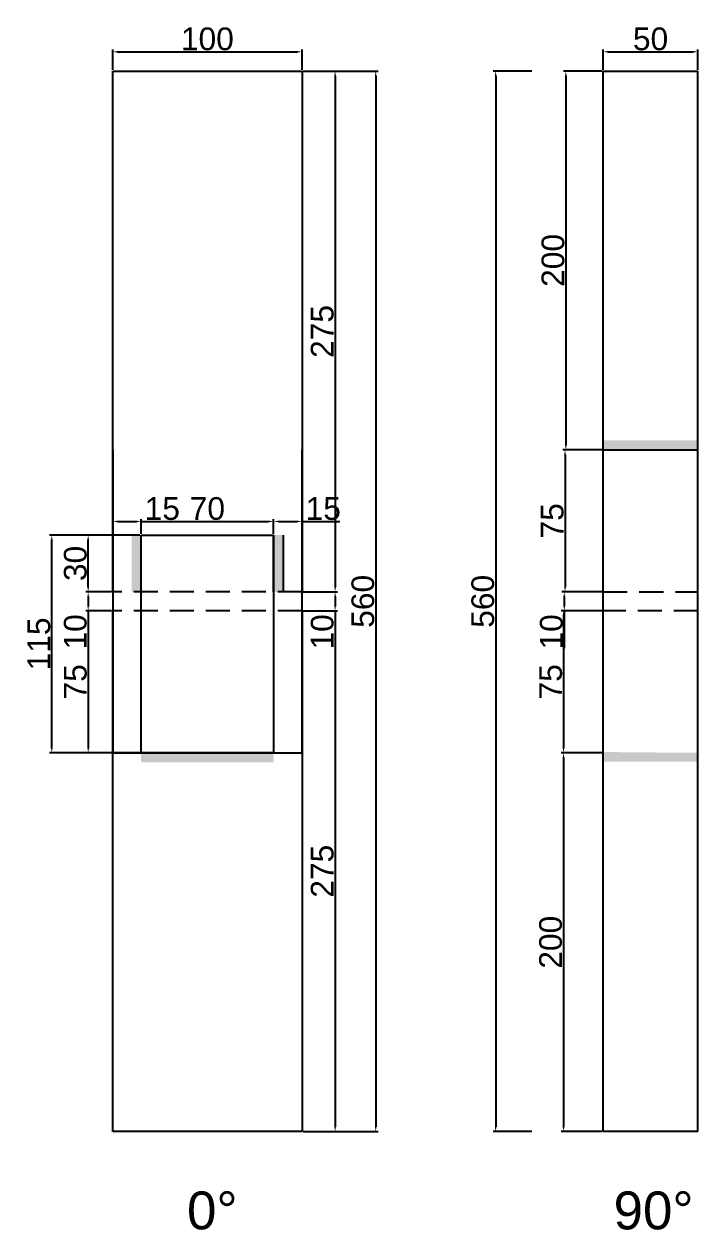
# Model space of a CAD drawing. Header units: millimetres. Extents: x 1455 to 24185, y -7314 to 4772.
# Drawn here: x 6213 to 6569, y 3143 to 3780 of the extents above; entities that cross this region are included whole.
import ezdxf

# ---------------------------------------------------------------- set-up
doc = ezdxf.new("R2010")
doc.units = ezdxf.units.MM
doc.linetypes.add('DASHED', pattern=[19.05, 12.7, -6.35])
doc.layers.add('焊缝', color=250, linetype='Continuous')
doc.styles.get("Standard").update_dxf_attribs({"font": 'arial.ttf'})
doc.dimstyles.new('ISO-25-JHF', dxfattribs={"dimtxt": 12, "dimasz": 2.5, "dimexe": 1.25, "dimexo": 0.625, "dimtad": 1, "dimtxsty": 'Standard', "dimcen": 2.5, "dimadec": 0, "dimazin": 0, "dimtfac": 1, "dimtmove": 0, "dimatfit": 3, "dimfxl": 1, "dimarcsym": 0})

# ---------------------------------------------------------------- blocks, each defined once
blk = doc.blocks.new('*D171')
at = {"color": 0, "lineweight": -2, "transparency": 16777216}
for p, q in [((6518.06, 3754.9), (6497.69, 3754.9)), ((6498.94, 3752.4), (6498.94, 3557.4)), ((6518.06, 3554.9), (6497.69, 3554.9))]:
    blk.add_line(p, q, dxfattribs=at)
at = {"color": 0, "transparency": 16777216}
for points in [[(6498.52, 3752.4), (6499.36, 3752.4), (6498.94, 3754.9)], [(6498.52, 3557.4), (6499.36, 3557.4), (6498.94, 3554.9)]]:
    blk.add_solid(points, dxfattribs=at)
at = {"layer": 'Defpoints', "color": 0, "transparency": 16777216}
for p in [(6518.68, 3754.9), (6498.94, 3554.9), (6518.68, 3554.9)]:
    blk.add_point(p, dxfattribs=at)
at = {"color": 0, "transparency": 16777216, "insert": (6492.19, 3654.9), "char_height": 12, "attachment_point": 5, "rotation": 90}
blk.add_mtext('200', dxfattribs=at)
blk = doc.blocks.new('*D172')
at = {"color": 0, "lineweight": -2, "transparency": 16777216}
for p, q in [((6518.06, 3554.9), (6497.27, 3554.9)), ((6498.52, 3552.4), (6498.52, 3482.4)), ((6518.06, 3479.9), (6497.27, 3479.9))]:
    blk.add_line(p, q, dxfattribs=at)
at = {"color": 0, "transparency": 16777216}
for points in [[(6498.11, 3552.4), (6498.94, 3552.4), (6498.52, 3554.9)], [(6498.11, 3482.4), (6498.94, 3482.4), (6498.52, 3479.9)]]:
    blk.add_solid(points, dxfattribs=at)
at = {"layer": 'Defpoints', "color": 0, "transparency": 16777216}
for p in [(6518.68, 3554.9), (6498.52, 3479.9), (6518.68, 3479.9)]:
    blk.add_point(p, dxfattribs=at)
at = {"color": 0, "transparency": 16777216, "insert": (6491.8, 3517.4), "char_height": 12, "attachment_point": 5, "rotation": 90}
blk.add_mtext('75', dxfattribs=at)
blk = doc.blocks.new('*D173')
at = {"color": 0, "lineweight": -2, "transparency": 16777216}
for p, q in [((6518.06, 3479.9), (6496.86, 3479.9)), ((6498.11, 3477.4), (6498.11, 3472.4)), ((6518.06, 3469.9), (6496.86, 3469.9)), ((6498.11, 3469.9), (6498.11, 3450.13))]:
    blk.add_line(p, q, dxfattribs=at)
at = {"color": 0, "transparency": 16777216}
for points in [[(6497.69, 3477.4), (6498.52, 3477.4), (6498.11, 3479.9)], [(6497.69, 3472.4), (6498.52, 3472.4), (6498.11, 3469.9)]]:
    blk.add_solid(points, dxfattribs=at)
at = {"layer": 'Defpoints', "color": 0, "transparency": 16777216}
for p in [(6518.68, 3479.9), (6498.11, 3469.9), (6518.68, 3469.9)]:
    blk.add_point(p, dxfattribs=at)
at = {"color": 0, "transparency": 16777216, "insert": (6491.35, 3458.76), "char_height": 12, "attachment_point": 5, "rotation": 90}
blk.add_mtext('10', dxfattribs=at)
blk = doc.blocks.new('*D174')
at = {"color": 0, "lineweight": -2, "transparency": 16777216}
for p, q in [((6518.06, 3469.9), (6496.44, 3469.9)), ((6497.69, 3467.4), (6497.69, 3397.4)), ((6518.06, 3394.9), (6496.44, 3394.9))]:
    blk.add_line(p, q, dxfattribs=at)
at = {"color": 0, "transparency": 16777216}
for points in [[(6497.27, 3467.4), (6498.11, 3467.4), (6497.69, 3469.9)], [(6497.27, 3397.4), (6498.11, 3397.4), (6497.69, 3394.9)]]:
    blk.add_solid(points, dxfattribs=at)
at = {"layer": 'Defpoints', "color": 0, "transparency": 16777216}
for p in [(6518.68, 3469.9), (6497.69, 3394.9), (6518.68, 3394.9)]:
    blk.add_point(p, dxfattribs=at)
at = {"color": 0, "transparency": 16777216, "insert": (6490.96, 3432.4), "char_height": 12, "attachment_point": 5, "rotation": 90}
blk.add_mtext('75', dxfattribs=at)
blk = doc.blocks.new('*D175')
at = {"color": 0, "lineweight": -2, "transparency": 16777216}
for p, q in [((6518.06, 3394.9), (6496.44, 3394.9)), ((6497.69, 3392.4), (6497.69, 3197.4)), ((6518.06, 3194.9), (6496.44, 3194.9))]:
    blk.add_line(p, q, dxfattribs=at)
at = {"color": 0, "transparency": 16777216}
for points in [[(6497.27, 3392.4), (6498.11, 3392.4), (6497.69, 3394.9)], [(6497.27, 3197.4), (6498.11, 3197.4), (6497.69, 3194.9)]]:
    blk.add_solid(points, dxfattribs=at)
at = {"layer": 'Defpoints', "color": 0, "transparency": 16777216}
for p in [(6518.68, 3394.9), (6497.69, 3194.9), (6518.68, 3194.9)]:
    blk.add_point(p, dxfattribs=at)
at = {"color": 0, "transparency": 16777216, "insert": (6490.94, 3294.9), "char_height": 12, "attachment_point": 5, "rotation": 90}
blk.add_mtext('200', dxfattribs=at)
blk = doc.blocks.new('*D241')
at = {"color": 0, "lineweight": -2, "transparency": 16777216}
for p, q in [((6259.61, 3755.52), (6259.61, 3766.28)), ((6262.11, 3765.03), (6357.11, 3765.03)), ((6359.61, 3755.52), (6359.61, 3766.28))]:
    blk.add_line(p, q, dxfattribs=at)
at = {"color": 0, "transparency": 16777216}
for points in [[(6262.11, 3765.45), (6262.11, 3764.62), (6259.61, 3765.03)], [(6357.11, 3765.45), (6357.11, 3764.62), (6359.61, 3765.03)]]:
    blk.add_solid(points, dxfattribs=at)
at = {"layer": 'Defpoints', "color": 0, "transparency": 16777216}
for p in [(6359.61, 3765.03), (6259.61, 3754.9), (6359.61, 3754.9)]:
    blk.add_point(p, dxfattribs=at)
at = {"color": 0, "transparency": 16777216, "insert": (6309.61, 3771.79), "char_height": 12, "attachment_point": 5}
blk.add_mtext('100', dxfattribs=at)
blk = doc.blocks.new('*D242')
at = {"color": 0, "lineweight": -2, "transparency": 16777216}
for p, q in [((6360.24, 3754.9), (6378.34, 3754.9)), ((6377.09, 3752.4), (6377.09, 3482.4)), ((6360.24, 3479.9), (6378.34, 3479.9))]:
    blk.add_line(p, q, dxfattribs=at)
at = {"color": 0, "transparency": 16777216}
for points in [[(6376.68, 3752.4), (6377.51, 3752.4), (6377.09, 3754.9)], [(6376.68, 3482.4), (6377.51, 3482.4), (6377.09, 3479.9)]]:
    blk.add_solid(points, dxfattribs=at)
at = {"layer": 'Defpoints', "color": 0, "transparency": 16777216}
for p in [(6359.61, 3754.9), (6359.61, 3479.9), (6377.09, 3479.9)]:
    blk.add_point(p, dxfattribs=at)
at = {"color": 0, "transparency": 16777216, "insert": (6370.34, 3617.4), "char_height": 12, "attachment_point": 5, "rotation": 90}
blk.add_mtext('275', dxfattribs=at)
blk = doc.blocks.new('*D243')
at = {"color": 0, "lineweight": -2, "transparency": 16777216}
for p, q in [((6360.24, 3479.9), (6378.34, 3479.9)), ((6377.09, 3477.4), (6377.09, 3472.4)), ((6360.24, 3469.9), (6378.34, 3469.9)), ((6377.09, 3469.9), (6377.09, 3450.13))]:
    blk.add_line(p, q, dxfattribs=at)
at = {"color": 0, "transparency": 16777216}
for points in [[(6376.68, 3477.4), (6377.51, 3477.4), (6377.09, 3479.9)], [(6376.68, 3472.4), (6377.51, 3472.4), (6377.09, 3469.9)]]:
    blk.add_solid(points, dxfattribs=at)
at = {"layer": 'Defpoints', "color": 0, "transparency": 16777216}
for p in [(6359.61, 3479.9), (6359.61, 3469.9), (6377.09, 3469.9)]:
    blk.add_point(p, dxfattribs=at)
at = {"color": 0, "transparency": 16777216, "insert": (6370.34, 3458.76), "char_height": 12, "attachment_point": 5, "rotation": 90}
blk.add_mtext('10', dxfattribs=at)
blk = doc.blocks.new('*D244')
at = {"color": 0, "lineweight": -2, "transparency": 16777216}
for p, q in [((6360.24, 3469.9), (6378.34, 3469.9)), ((6377.09, 3467.4), (6377.09, 3197.4)), ((6360.24, 3194.9), (6378.34, 3194.9))]:
    blk.add_line(p, q, dxfattribs=at)
at = {"color": 0, "transparency": 16777216}
for points in [[(6376.68, 3467.4), (6377.51, 3467.4), (6377.09, 3469.9)], [(6376.68, 3197.4), (6377.51, 3197.4), (6377.09, 3194.9)]]:
    blk.add_solid(points, dxfattribs=at)
at = {"layer": 'Defpoints', "color": 0, "transparency": 16777216}
for p in [(6359.61, 3469.9), (6359.61, 3194.9), (6377.09, 3194.9)]:
    blk.add_point(p, dxfattribs=at)
at = {"color": 0, "transparency": 16777216, "insert": (6370.34, 3332.4), "char_height": 12, "attachment_point": 5, "rotation": 90}
blk.add_mtext('275', dxfattribs=at)
blk = doc.blocks.new('*D204')
at = {"color": 0, "lineweight": -2, "transparency": 16777216}
for p, q in [((6360.24, 3754.9), (6399.79, 3754.9)), ((6398.54, 3752.4), (6398.54, 3197.4)), ((6360.24, 3194.9), (6399.79, 3194.9))]:
    blk.add_line(p, q, dxfattribs=at)
at = {"color": 0, "transparency": 16777216}
for points in [[(6398.13, 3752.4), (6398.96, 3752.4), (6398.54, 3754.9)], [(6398.13, 3197.4), (6398.96, 3197.4), (6398.54, 3194.9)]]:
    blk.add_solid(points, dxfattribs=at)
at = {"layer": 'Defpoints', "color": 0, "transparency": 16777216}
for p in [(6359.61, 3754.9), (6359.61, 3194.9), (6398.54, 3194.9)]:
    blk.add_point(p, dxfattribs=at)
at = {"color": 0, "transparency": 16777216, "insert": (6391.79, 3474.9), "char_height": 12, "attachment_point": 5, "rotation": 90}
blk.add_mtext('560', dxfattribs=at)
blk = doc.blocks.new('*D245')
at = {"color": 0, "lineweight": -2, "transparency": 16777216}
for p, q in [((6273.99, 3509.9), (6226.21, 3509.9)), ((6227.46, 3397.4), (6227.46, 3507.4)), ((6273.99, 3394.9), (6226.21, 3394.9))]:
    blk.add_line(p, q, dxfattribs=at)
at = {"color": 0, "transparency": 16777216}
for points in [[(6227.04, 3507.4), (6227.87, 3507.4), (6227.46, 3509.9)], [(6227.04, 3397.4), (6227.87, 3397.4), (6227.46, 3394.9)]]:
    blk.add_solid(points, dxfattribs=at)
at = {"layer": 'Defpoints', "color": 0, "transparency": 16777216}
for p in [(6227.46, 3509.9), (6274.61, 3509.9), (6274.61, 3394.9)]:
    blk.add_point(p, dxfattribs=at)
at = {"color": 0, "transparency": 16777216, "insert": (6220.7, 3452.4), "char_height": 12, "attachment_point": 5, "rotation": 90}
blk.add_mtext('115', dxfattribs=at)
blk = doc.blocks.new('*D205')
at = {"color": 0, "lineweight": -2, "transparency": 16777216}
for p, q in [((6258.99, 3509.9), (6245.41, 3509.9)), ((6246.66, 3482.4), (6246.66, 3507.4)), ((6258.99, 3479.9), (6245.41, 3479.9))]:
    blk.add_line(p, q, dxfattribs=at)
at = {"color": 0, "transparency": 16777216}
for points in [[(6246.25, 3507.4), (6247.08, 3507.4), (6246.66, 3509.9)], [(6246.25, 3482.4), (6247.08, 3482.4), (6246.66, 3479.9)]]:
    blk.add_solid(points, dxfattribs=at)
at = {"layer": 'Defpoints', "color": 0, "transparency": 16777216}
for p in [(6246.66, 3509.9), (6259.61, 3509.9), (6259.61, 3479.9)]:
    blk.add_point(p, dxfattribs=at)
at = {"color": 0, "transparency": 16777216, "insert": (6239.91, 3494.9), "char_height": 12, "attachment_point": 5, "rotation": 90}
blk.add_mtext('30', dxfattribs=at)
blk = doc.blocks.new('*D246')
at = {"color": 0, "lineweight": -2, "transparency": 16777216}
for p, q in [((6259.61, 3510.52), (6259.61, 3518.32)), ((6262.11, 3517.07), (6272.11, 3517.07)), ((6274.61, 3510.52), (6274.61, 3518.32)), ((6274.61, 3517.07), (6294.51, 3517.07))]:
    blk.add_line(p, q, dxfattribs=at)
at = {"color": 0, "transparency": 16777216}
for points in [[(6262.11, 3517.49), (6262.11, 3516.65), (6259.61, 3517.07)], [(6272.11, 3517.49), (6272.11, 3516.65), (6274.61, 3517.07)]]:
    blk.add_solid(points, dxfattribs=at)
at = {"layer": 'Defpoints', "color": 0, "transparency": 16777216}
for p in [(6274.61, 3517.07), (6259.61, 3509.9), (6274.61, 3509.9)]:
    blk.add_point(p, dxfattribs=at)
at = {"color": 0, "transparency": 16777216, "insert": (6285.81, 3523.82), "char_height": 12, "attachment_point": 5}
blk.add_mtext('15', dxfattribs=at)
blk = doc.blocks.new('*D247')
at = {"color": 0, "lineweight": -2, "transparency": 16777216}
for p, q in [((6274.61, 3510.52), (6274.61, 3518.32)), ((6277.11, 3517.07), (6342.11, 3517.07)), ((6344.61, 3510.52), (6344.61, 3518.32))]:
    blk.add_line(p, q, dxfattribs=at)
at = {"color": 0, "transparency": 16777216}
for points in [[(6277.11, 3517.49), (6277.11, 3516.65), (6274.61, 3517.07)], [(6342.11, 3517.49), (6342.11, 3516.65), (6344.61, 3517.07)]]:
    blk.add_solid(points, dxfattribs=at)
at = {"layer": 'Defpoints', "color": 0, "transparency": 16777216}
for p in [(6344.61, 3517.07), (6274.61, 3509.9), (6344.61, 3509.9)]:
    blk.add_point(p, dxfattribs=at)
at = {"color": 0, "transparency": 16777216, "insert": (6309.61, 3523.82), "char_height": 12, "attachment_point": 5}
blk.add_mtext('70', dxfattribs=at)
blk = doc.blocks.new('*D248')
at = {"color": 0, "lineweight": -2, "transparency": 16777216}
for p, q in [((6344.61, 3510.52), (6344.61, 3518.32)), ((6347.11, 3517.07), (6357.11, 3517.07)), ((6359.61, 3510.52), (6359.61, 3518.32)), ((6359.61, 3517.07), (6379.51, 3517.07))]:
    blk.add_line(p, q, dxfattribs=at)
at = {"color": 0, "transparency": 16777216}
for points in [[(6347.11, 3517.49), (6347.11, 3516.65), (6344.61, 3517.07)], [(6357.11, 3517.49), (6357.11, 3516.65), (6359.61, 3517.07)]]:
    blk.add_solid(points, dxfattribs=at)
at = {"layer": 'Defpoints', "color": 0, "transparency": 16777216}
for p in [(6359.61, 3517.07), (6344.61, 3509.9), (6359.61, 3509.9)]:
    blk.add_point(p, dxfattribs=at)
at = {"color": 0, "transparency": 16777216, "insert": (6370.81, 3523.82), "char_height": 12, "attachment_point": 5}
blk.add_mtext('15', dxfattribs=at)
blk = doc.blocks.new('*D249')
at = {"color": 0, "lineweight": -2, "transparency": 16777216}
for p, q in [((6258.99, 3479.9), (6245.41, 3479.9)), ((6246.66, 3477.4), (6246.66, 3472.4)), ((6258.99, 3469.9), (6245.41, 3469.9)), ((6246.66, 3469.9), (6246.66, 3450.13))]:
    blk.add_line(p, q, dxfattribs=at)
at = {"color": 0, "transparency": 16777216}
for points in [[(6246.25, 3477.4), (6247.08, 3477.4), (6246.66, 3479.9)], [(6246.25, 3472.4), (6247.08, 3472.4), (6246.66, 3469.9)]]:
    blk.add_solid(points, dxfattribs=at)
at = {"layer": 'Defpoints', "color": 0, "transparency": 16777216}
for p in [(6259.61, 3479.9), (6246.66, 3469.9), (6259.61, 3469.9)]:
    blk.add_point(p, dxfattribs=at)
at = {"color": 0, "transparency": 16777216, "insert": (6239.91, 3458.76), "char_height": 12, "attachment_point": 5, "rotation": 90}
blk.add_mtext('10', dxfattribs=at)
blk = doc.blocks.new('*D250')
at = {"color": 0, "lineweight": -2, "transparency": 16777216}
for p, q in [((6258.99, 3469.9), (6245.41, 3469.9)), ((6246.66, 3467.4), (6246.66, 3397.4)), ((6258.99, 3394.9), (6245.41, 3394.9))]:
    blk.add_line(p, q, dxfattribs=at)
at = {"color": 0, "transparency": 16777216}
for points in [[(6246.25, 3467.4), (6247.08, 3467.4), (6246.66, 3469.9)], [(6246.25, 3397.4), (6247.08, 3397.4), (6246.66, 3394.9)]]:
    blk.add_solid(points, dxfattribs=at)
at = {"layer": 'Defpoints', "color": 0, "transparency": 16777216}
for p in [(6259.61, 3469.9), (6246.66, 3394.9), (6259.61, 3394.9)]:
    blk.add_point(p, dxfattribs=at)
at = {"color": 0, "transparency": 16777216, "insert": (6239.94, 3432.4), "char_height": 12, "attachment_point": 5, "rotation": 90}
blk.add_mtext('75', dxfattribs=at)
blk = doc.blocks.new('*D251')
at = {"color": 0, "lineweight": -2, "transparency": 16777216}
for p, q in [((6481, 3754.9), (6460.63, 3754.9)), ((6461.88, 3752.4), (6461.88, 3197.4)), ((6481, 3194.9), (6460.63, 3194.9))]:
    blk.add_line(p, q, dxfattribs=at)
at = {"color": 0, "transparency": 16777216}
for points in [[(6461.47, 3752.4), (6462.3, 3752.4), (6461.88, 3754.9)], [(6461.47, 3197.4), (6462.3, 3197.4), (6461.88, 3194.9)]]:
    blk.add_solid(points, dxfattribs=at)
at = {"layer": 'Defpoints', "color": 0, "transparency": 16777216}
for p in [(6481.63, 3754.9), (6461.88, 3194.9), (6481.63, 3194.9)]:
    blk.add_point(p, dxfattribs=at)
at = {"color": 0, "transparency": 16777216, "insert": (6455.13, 3474.9), "char_height": 12, "attachment_point": 5, "rotation": 90}
blk.add_mtext('560', dxfattribs=at)
blk = doc.blocks.new('*D255')
at = {"color": 0, "lineweight": -2, "transparency": 16777216}
for p, q in [((6518.68, 3755.52), (6518.68, 3766.28)), ((6521.18, 3765.03), (6566.18, 3765.03)), ((6568.68, 3755.52), (6568.68, 3766.28))]:
    blk.add_line(p, q, dxfattribs=at)
at = {"color": 0, "transparency": 16777216}
for points in [[(6521.18, 3765.45), (6521.18, 3764.62), (6518.68, 3765.03)], [(6566.18, 3765.45), (6566.18, 3764.62), (6568.68, 3765.03)]]:
    blk.add_solid(points, dxfattribs=at)
at = {"layer": 'Defpoints', "color": 0, "transparency": 16777216}
for p in [(6568.68, 3765.03), (6518.68, 3754.9), (6568.68, 3754.9)]:
    blk.add_point(p, dxfattribs=at)
at = {"color": 0, "transparency": 16777216, "insert": (6543.68, 3771.79), "char_height": 12, "attachment_point": 5}
blk.add_mtext('50', dxfattribs=at)

msp = doc.modelspace()

# ---------------------------------------------------------------- hatches: boundary and pattern name
at = {"layer": '焊缝'}
h = msp.add_hatch(color=250, dxfattribs=at)
h.dxf.hatch_style = 1
h.paths.add_polyline_path([(6518.683, 3559.945), (6518.683, 3554.945), (6568.683, 3554.897), (6568.683, 3559.945)])
h = msp.add_hatch(color=250, dxfattribs=at)
h.dxf.hatch_style = 1
h.paths.add_polyline_path([(6274.614, 3509.897), (6269.614, 3509.897), (6269.614, 3479.897), (6274.614, 3479.897)])
h = msp.add_hatch(color=250, dxfattribs=at)
h.dxf.hatch_style = 1
h.paths.add_polyline_path([(6344.614, 3509.897), (6349.614, 3509.876), (6349.614, 3479.897), (6344.614, 3479.897)])
h = msp.add_hatch(color=250, dxfattribs=at)
h.dxf.hatch_style = 1
h.paths.add_polyline_path([(6274.614, 3389.897), (6274.614, 3394.897), (6344.614, 3394.897), (6344.614, 3389.897)])
h = msp.add_hatch(color=250, dxfattribs=at)
h.dxf.hatch_style = 1
h.paths.add_polyline_path([(6518.683, 3395.327), (6518.683, 3390.327), (6568.683, 3390.327), (6568.683, 3394.897)])

# ---------------------------------------------------------------- linework, layer by layer
for p, q in [((6259.614, 3754.897), (6359.614, 3754.897)), ((6259.614, 3479.897), (6259.614, 3754.897)), ((6359.614, 3754.897), (6359.614, 3479.897)), ((6518.683, 3754.897), (6568.683, 3754.897)), ((6518.683, 3194.897), (6518.683, 3754.897)), ((6568.683, 3194.897), (6568.683, 3754.897)), ((6259.614, 3554.897), (6259.614, 3394.897)), ((6359.614, 3394.897), (6359.614, 3554.897)), ((6518.683, 3554.897), (6568.683, 3554.897)), ((6274.614, 3509.897), (6344.614, 3509.897)), ((6274.614, 3394.897), (6274.614, 3509.897)), ((6274.614, 3509.897), (6344.614, 3509.897)), ((6344.614, 3509.897), (6344.614, 3394.897)), ((6259.614, 3194.897), (6259.614, 3469.897)), ((6359.614, 3469.897), (6359.614, 3194.897)), ((6259.614, 3394.897), (6359.614, 3394.897)), ((6344.614, 3394.897), (6274.614, 3394.897)), ((6359.614, 3194.897), (6259.614, 3194.897)), ((6568.683, 3194.897), (6518.683, 3194.897))]:
    msp.add_line(p, q)
at = {"linetype": 'DASHED'}
for p, q in [((6359.614, 3479.897), (6259.614, 3479.897)), ((6518.683, 3479.897), (6568.683, 3479.897)), ((6359.614, 3469.897), (6259.614, 3469.897)), ((6568.683, 3469.897), (6518.683, 3469.897))]:
    msp.add_line(p, q, dxfattribs=at)
at = {"layer": '焊缝'}
for p, q in [((6274.614, 3479.897), (6274.614, 3509.897)), ((6344.614, 3479.897), (6344.614, 3509.897)), ((6349.614, 3509.876), (6349.614, 3479.897)), ((6259.614, 3394.897), (6359.614, 3394.897))]:
    msp.add_line(p, q, dxfattribs=at)

# ---------------------------------------------------------------- texts
at = {"char_height": 20, "attachment_point": 1}
for s, insert in [('0° ', (6298.867, 3163.314)), ('90° ', (6524.149, 3163.314))]:
    msp.add_mtext_dynamic_manual_height_columns(s, width=70.10425, gutter_width=12.5, heights=[0], dxfattribs=dict(at, insert=insert))

# ---------------------------------------------------------------- dimensions: what is measured, and where the dimension line sits
for p1, p2, distance, picture, middle in [((6259.614, 3754.897), (6359.614, 3754.897), 10.138, '*D241', (6309.614, 3771.786)), ((6518.683, 3754.897), (6568.683, 3754.897), 10.138, '*D255', (6543.683, 3771.786)), ((6359.614, 3754.897), (6359.614, 3479.897), 17.478, '*D242', (6370.34, 3617.397)), ((6359.614, 3754.897), (6359.614, 3194.897), 38.931, '*D204', (6391.793, 3474.897)), ((6481.628, 3754.897), (6481.628, 3194.897), -19.743, '*D251', (6455.133, 3474.897)), ((6518.683, 3754.897), (6518.683, 3554.897), -19.743, '*D171', (6492.188, 3654.897)), ((6518.683, 3554.897), (6518.683, 3479.897), -20.16, '*D172', (6491.796, 3517.397)), ((6259.614, 3509.897), (6274.614, 3509.897), 7.173, '*D246', (6285.814, 3523.821)), ((6274.614, 3509.897), (6344.614, 3509.897), 7.173, '*D247', (6309.614, 3523.821)), ((6344.614, 3509.897), (6359.614, 3509.897), 7.173, '*D248', (6370.814, 3523.821)), ((6274.614, 3394.897), (6274.614, 3509.897), 47.158, '*D245', (6220.704, 3452.397)), ((6259.614, 3479.897), (6259.614, 3509.897), 12.951, '*D205', (6239.907, 3494.897)), ((6259.614, 3479.897), (6259.614, 3469.897), -12.951, '*D249', (6239.911, 3458.762)), ((6359.614, 3479.897), (6359.614, 3469.897), 17.478, '*D243', (6370.34, 3458.762)), ((6518.683, 3479.897), (6518.683, 3469.897), -20.577, '*D173', (6491.354, 3458.762)), ((6259.614, 3469.897), (6259.614, 3394.897), -12.951, '*D250', (6239.936, 3432.397)), ((6359.614, 3469.897), (6359.614, 3194.897), 17.478, '*D244', (6370.34, 3332.397)), ((6518.683, 3469.897), (6518.683, 3394.897), -20.993, '*D174', (6490.962, 3432.397)), ((6518.683, 3394.897), (6518.683, 3194.897), -20.993, '*D175', (6490.938, 3294.897))]:
    dim = msp.add_aligned_dim(p1=p1, p2=p2, distance=distance, dimstyle='ISO-25-JHF')
    dim.commit()
    dim.dimension.update_dxf_attribs({"geometry": picture, "text_midpoint": middle})

doc.saveas('drawing.dxf')
